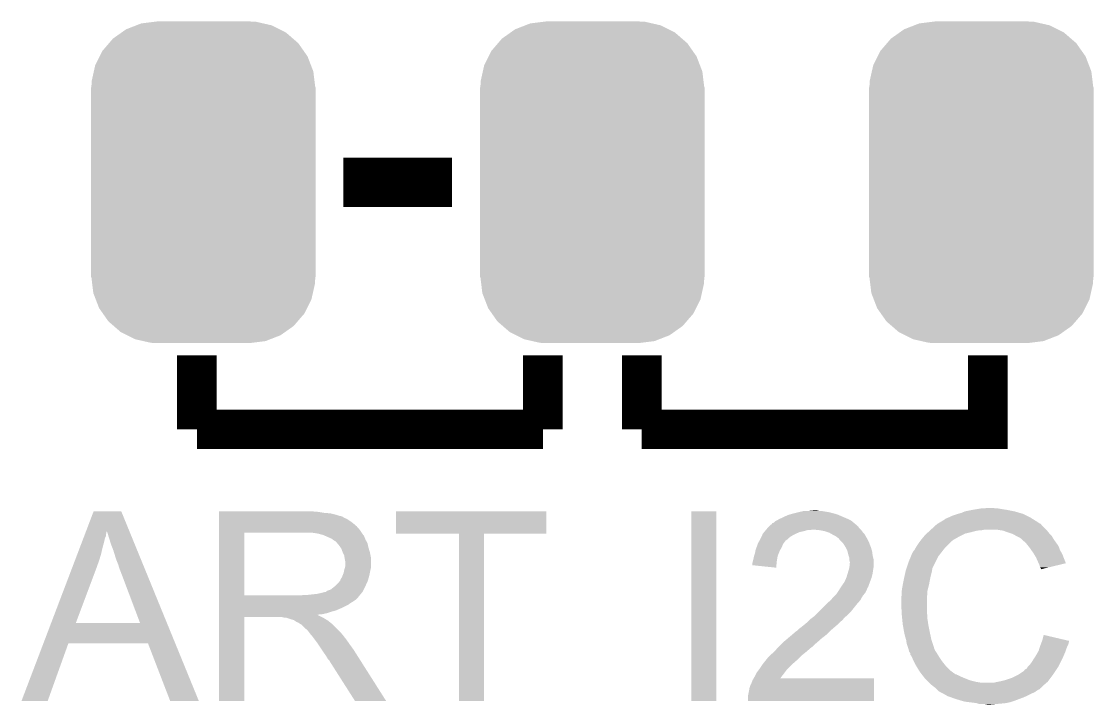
# Model space of a CAD drawing. Extents: x -1.4 to 24.2, y -3.9 to 53.4.
# Drawn here: x 5.19 to 10.7, y 4.68 to 8.19 of the extents above; entities that cross this region are included whole.
import ezdxf

# ---------------------------------------------------------------- set-up
doc = ezdxf.new("R2010")
doc.units = 0
doc.layers.get('0').update_dxf_attribs({"linetype": 'CONTINUOUS'})
doc.layers.add('SPECTRAL_CLICK_V100_GTO', color=11, linetype='CONTINUOUS')
doc.layers.add('SPECTRAL_CLICK_V100_GTS', color=8, linetype='CONTINUOUS')

# ---------------------------------------------------------------- blocks, each defined once
blk = doc.blocks.new('CUSTOM_58')
for points in [[(-0.251122, 0.82504), (-0.23749, 0.82677), (0.27044, 0.82504), (0.23749, 0.82677)], [(-0.420946, 0.769256), (-0.396894, 0.786286), (0.425156, 0.769256), (0.391508, 0.786286)], [(-0.396894, 0.786286), (-0.344522, 0.80667), (0.391508, 0.786286), (0.351232, 0.80667)], [(-0.344522, 0.80667), (-0.319682, 0.816338), (0.351232, 0.80667), (0.308712, 0.816338)], [(-0.319682, 0.816338), (-0.251122, 0.82504), (0.308712, 0.816338), (0.27044, 0.82504)], [(-0.484594, 0.715032), (-0.464512, 0.738408), (0.4878, 0.715032), (0.460796, 0.738408)], [(-0.464512, 0.738408), (-0.420946, 0.769256), (0.460796, 0.738408), (0.425156, 0.769256)], [(-0.532704, 0.647234), (-0.5185, 0.67556), (0.535424, 0.647234), (0.515528, 0.67556)], [(-0.5185, 0.67556), (-0.484594, 0.715032), (0.515528, 0.67556), (0.4878, 0.715032)], [(-0.555636, 0.601496), (-0.532704, 0.647234), (0.55303, 0.601496), (0.535424, 0.647234)], [(-0.573704, 0.520636), (-0.562694, 0.569912), (0.571254, 0.520636), (0.565186, 0.569912)], [(-0.562694, 0.569912), (-0.555636, 0.601496), (0.565186, 0.569912), (0.55303, 0.601496)], [(-0.57531, 0.48768), (-0.573704, 0.520636), (0.57531, 0.48768), (0.571254, 0.520636)], [(-0.57658, -0.48768), (-0.57658, 0.48768), (0.57658, -0.48768), (0.57658, 0.48768)], [(-0.571252, -0.520636), (-0.57531, -0.48768), (0.573704, -0.520636), (0.57531, -0.48768)], [(-0.565186, -0.569912), (-0.571252, -0.520636), (0.562692, -0.569912), (0.573704, -0.520636)], [(-0.553028, -0.601496), (-0.565186, -0.569912), (0.555636, -0.601496), (0.562692, -0.569912)], [(-0.535424, -0.647234), (-0.553028, -0.601496), (0.532702, -0.647234), (0.555636, -0.601496)], [(-0.515526, -0.67556), (-0.535424, -0.647234), (0.5185, -0.67556), (0.532702, -0.647234)], [(-0.4878, -0.715032), (-0.515526, -0.67556), (0.484592, -0.715032), (0.5185, -0.67556)], [(-0.460794, -0.738408), (-0.4878, -0.715032), (0.464512, -0.738408), (0.484592, -0.715032)], [(-0.425156, -0.769256), (-0.460794, -0.738408), (0.420944, -0.769256), (0.464512, -0.738408)], [(-0.391506, -0.786286), (-0.425156, -0.769256), (0.396894, -0.786286), (0.420944, -0.769256)], [(-0.351232, -0.80667), (-0.391506, -0.786286), (0.34452, -0.80667), (0.396894, -0.786286)], [(-0.30871, -0.816338), (-0.351232, -0.80667), (0.319682, -0.816338), (0.34452, -0.80667)], [(-0.27044, -0.82504), (-0.30871, -0.816338), (0.25112, -0.82504), (0.319682, -0.816338)], [(-0.23749, -0.82677), (-0.27044, -0.82504), (0.23749, -0.82677), (0.25112, -0.82504)]]:
    blk.add_solid(points)

msp = doc.modelspace()

# ---------------------------------------------------------------- linework, layer by layer
at = {"layer": 'SPECTRAL_CLICK_V100_GTO'}
for points, const_width in [([(6.84784, 7.366), (7.40664, 7.366)], 0.254), ([(6.096, 6.096), (6.096, 6.477)], 0.2032), ([(7.874, 6.096), (7.874, 6.477)], 0.2032), ([(8.382, 6.096), (8.382, 6.477)], 0.2032), ([(10.16, 6.096), (10.16, 6.477)], 0.2032), ([(6.096, 6.096), (6.096, 6.4262)], 0.2032), ([(7.874, 6.096), (7.874, 6.4262)], 0.2032), ([(8.382, 6.096), (8.382, 6.4262)], 0.2032), ([(8.382, 6.096), (10.16, 6.096), (10.16, 6.4262)], 0.2032), ([(6.096, 6.096), (7.874, 6.096)], 0.2032), ([(6.096, 6.096), (7.874, 6.096)], 0.2032), ([(8.382, 6.096), (10.16, 6.096)], 0.2032)]:
    msp.add_lwpolyline(points, dxfattribs=dict(at, const_width=const_width))
for points in [[(9.20623, 5.67436), (9.217662, 5.6769), (9.31672, 5.67436), (9.304022, 5.6769)], [(9.24306, 5.6769), (9.268458, 5.67944), (9.291322, 5.6769), (9.281162, 5.67944)], [(10.043162, 5.67436), (10.08126, 5.68198), (10.29716, 5.67436), (10.259058, 5.68198)], [(10.08126, 5.68198), (10.0965, 5.68452), (10.259058, 5.68198), (10.24128, 5.68452)], [(10.0965, 5.68452), (10.12698, 5.6896), (10.24128, 5.68452), (10.210802, 5.6896)], [(10.12698, 5.6896), (10.175238, 5.69214), (10.198102, 5.6896), (10.187942, 5.69214)], [(5.526504, 5.572708), (5.56515, 5.674346), (5.748936, 5.572708), (5.707384, 5.674346)], [(5.56515, 5.674346), (5.565156, 5.67436), (5.707384, 5.674346), (5.565156, 5.67436)], [(6.21032, 5.67182), (6.210322, 5.67436), (6.7183, 5.67182), (6.68782, 5.67436)], [(6.21032, 5.66674), (6.21032, 5.67182), (6.748778, 5.66674), (6.7183, 5.67182)], [(6.21032, 5.6642), (6.21032, 5.66674), (6.7818, 5.6642), (6.748778, 5.66674)], [(6.21032, 5.65658), (6.21032, 5.6642), (6.812278, 5.65658), (6.7818, 5.6642)], [(6.21032, 5.6515), (6.21032, 5.65658), (6.827522, 5.6515), (6.812278, 5.65658)], [(6.21032, 5.64896), (6.21032, 5.6515), (6.840222, 5.64896), (6.827522, 5.6515)], [(6.21032, 5.648954), (6.21032, 5.64896), (6.842766, 5.648954), (6.840222, 5.64896)], [(6.21032, 5.64642), (6.21032, 5.648954), (6.8453, 5.64642), (6.842766, 5.648954)], [(6.21032, 5.64134), (6.21032, 5.64642), (6.85292, 5.64134), (6.8453, 5.64642)], [(6.21032, 5.636258), (6.21032, 5.64134), (6.865622, 5.636258), (6.85292, 5.64134)], [(6.21032, 5.6261), (6.21032, 5.636258), (6.88086, 5.6261), (6.865622, 5.636258)], [(6.21032, 5.6134), (6.21032, 5.6261), (6.89864, 5.6134), (6.88086, 5.6261)], [(7.11962, 5.560082), (7.11964, 5.674338), (7.891758, 5.560082), (7.89178, 5.674338)], [(7.11964, 5.674338), (7.119642, 5.67436), (7.89178, 5.674338), (7.119642, 5.67436)], [(8.636, 4.699022), (8.63602, 5.674338), (8.765518, 4.699022), (8.76554, 5.674338)], [(8.63602, 5.674338), (8.636022, 5.67436), (8.76554, 5.674338), (8.636022, 5.67436)], [(9.060182, 5.615944), (9.067804, 5.623562), (9.471148, 5.615944), (9.462004, 5.623562)], [(9.067804, 5.623562), (9.072878, 5.6261), (9.462004, 5.623562), (9.458958, 5.6261)], [(9.072878, 5.6261), (9.077958, 5.62864), (9.458958, 5.6261), (9.45388, 5.62864)], [(9.077958, 5.62864), (9.090658, 5.63626), (9.45388, 5.62864), (9.43864, 5.63626)], [(9.090658, 5.63626), (9.10336, 5.64134), (9.43864, 5.63626), (9.426788, 5.64134)], [(9.10336, 5.64134), (9.1186, 5.64896), (9.426788, 5.64134), (9.409008, 5.64896)], [(9.1186, 5.64896), (9.13638, 5.656582), (9.409008, 5.64896), (9.391224, 5.656582)], [(9.13638, 5.656582), (9.145266, 5.65912), (9.391224, 5.656582), (9.385302, 5.65912)], [(9.145266, 5.65912), (9.15416, 5.66166), (9.385302, 5.65912), (9.375778, 5.66166)], [(9.15416, 5.66166), (9.18464, 5.66928), (9.375778, 5.66166), (9.3472, 5.66928)], [(9.18464, 5.66928), (9.1948, 5.67182), (9.3472, 5.66928), (9.33196, 5.67182)], [(9.1948, 5.67182), (9.20623, 5.67436), (9.33196, 5.67182), (9.31672, 5.67436)], [(9.911074, 5.615938), (9.936482, 5.631182), (10.421622, 5.615938), (10.397232, 5.631182)], [(9.936482, 5.631182), (9.941564, 5.63626), (10.397232, 5.631182), (10.389108, 5.63626)], [(9.941564, 5.63626), (9.94918, 5.6388), (10.389108, 5.63626), (10.385044, 5.6388)], [(9.94918, 5.6388), (9.95426, 5.64134), (10.385044, 5.6388), (10.380978, 5.64134)], [(9.95426, 5.64134), (9.96696, 5.64642), (10.380978, 5.64134), (10.37082, 5.64642)], [(9.96696, 5.64642), (9.977122, 5.6515), (10.37082, 5.64642), (10.36066, 5.6515)], [(9.977122, 5.6515), (10.0076, 5.66166), (10.36066, 5.6515), (10.34034, 5.66166)], [(10.0076, 5.66166), (10.025382, 5.66674), (10.34034, 5.66166), (10.323068, 5.66674)], [(10.025382, 5.66674), (10.043162, 5.67436), (10.323068, 5.66674), (10.29716, 5.67436)], [(5.522662, 5.562604), (5.524594, 5.567684), (5.63118, 5.562604), (5.631182, 5.567684)], [(5.524594, 5.567684), (5.526504, 5.572708), (5.631182, 5.567684), (5.6337, 5.572708)], [(5.654038, 5.50672), (5.6337, 5.572708), (5.775914, 5.50672), (5.748936, 5.572708)], [(6.210312, 5.242582), (6.210318, 5.56512), (6.33984, 5.242582), (6.339842, 5.56512)], [(6.210318, 5.57784), (6.21032, 5.59816), (6.9342, 5.57784), (6.916422, 5.59816)], [(6.210318, 5.56514), (6.210318, 5.57784), (6.942666, 5.56514), (6.9342, 5.57784)], [(6.210318, 5.56512), (6.210318, 5.56514), (6.339842, 5.56512), (6.64718, 5.56514)], [(6.21032, 5.59816), (6.21032, 5.6134), (6.916422, 5.59816), (6.89864, 5.6134)], [(6.718302, 5.56006), (6.685282, 5.56514), (6.946052, 5.56006), (6.942666, 5.56514)], [(9.004302, 5.56006), (9.010648, 5.567678), (9.175114, 5.56006), (9.192258, 5.567678)], [(9.010648, 5.567678), (9.014884, 5.57276), (9.192258, 5.567678), (9.215122, 5.57276)], [(9.014884, 5.57276), (9.019116, 5.57784), (9.215122, 5.57276), (9.232896, 5.57784)], [(9.019116, 5.57784), (9.021232, 5.580378), (9.250676, 5.57784), (9.255756, 5.580378)], [(9.021232, 5.58038), (9.029698, 5.590538), (9.50722, 5.58038), (9.497064, 5.590538)], [(9.021232, 5.580378), (9.021232, 5.58038), (9.255756, 5.580378), (9.265922, 5.58038)], [(9.029698, 5.590538), (9.037306, 5.598144), (9.497064, 5.590538), (9.494524, 5.598144)], [(9.037306, 5.598144), (9.037322, 5.59816), (9.494524, 5.598144), (9.491986, 5.59816)], [(9.037322, 5.59816), (9.039866, 5.600702), (9.491986, 5.59816), (9.489438, 5.600702)], [(9.039866, 5.600702), (9.044946, 5.60578), (9.489438, 5.600702), (9.483344, 5.60578)], [(9.044946, 5.60578), (9.047486, 5.605786), (9.483344, 5.60578), (9.483338, 5.605786)], [(9.047486, 5.605786), (9.050022, 5.608324), (9.483338, 5.605786), (9.480292, 5.608324)], [(9.050022, 5.608324), (9.052568, 5.6134), (9.480292, 5.608324), (9.4742, 5.6134)], [(9.052568, 5.6134), (9.060182, 5.615944), (9.4742, 5.6134), (9.471148, 5.615944)], [(9.293862, 5.57784), (9.265922, 5.58038), (9.50976, 5.57784), (9.50722, 5.58038)], [(9.293874, 5.577838), (9.293862, 5.57784), (9.50976, 5.577838), (9.50976, 5.57784)], [(9.3218, 5.57276), (9.293874, 5.577838), (9.513572, 5.57276), (9.50976, 5.577838)], [(9.33704, 5.56768), (9.3218, 5.57276), (9.517382, 5.56768), (9.513572, 5.57276)], [(9.344658, 5.56514), (9.33704, 5.56768), (9.519922, 5.56514), (9.517382, 5.56768)], [(9.353554, 5.560058), (9.344658, 5.56514), (9.525002, 5.560058), (9.519922, 5.56514)], [(9.845732, 5.56006), (9.854044, 5.56768), (10.043158, 5.56006), (10.07618, 5.56768)], [(9.854044, 5.56768), (9.862358, 5.5753), (10.07618, 5.56768), (10.104118, 5.5753)], [(9.862358, 5.5753), (9.865128, 5.57784), (10.104118, 5.5753), (10.132058, 5.57784)], [(9.865128, 5.57784), (9.867898, 5.58038), (10.132058, 5.57784), (10.142218, 5.58038)], [(9.867898, 5.58038), (9.892834, 5.603238), (10.45972, 5.58038), (10.436862, 5.603238)], [(9.892834, 5.603238), (9.898382, 5.608322), (10.436862, 5.603238), (10.433472, 5.608322)], [(9.898382, 5.608322), (9.902604, 5.610856), (10.433472, 5.608322), (10.431782, 5.610856)], [(9.902604, 5.610856), (9.906844, 5.6134), (10.431782, 5.610856), (10.424164, 5.6134)], [(9.906844, 5.6134), (9.911074, 5.615938), (10.424164, 5.6134), (10.421622, 5.615938)], [(10.23874, 5.5753), (10.205718, 5.58038), (10.4648, 5.5753), (10.45972, 5.58038)], [(10.238746, 5.575298), (10.23874, 5.5753), (10.464802, 5.575298), (10.4648, 5.5753)], [(10.26668, 5.56514), (10.238746, 5.575298), (10.47293, 5.56514), (10.464802, 5.575298)], [(10.2743, 5.5626), (10.26668, 5.56514), (10.47496, 5.5626), (10.47293, 5.56514)], [(5.493688, 5.4864), (5.50431, 5.514338), (5.61086, 5.4864), (5.61848, 5.514338)], [(5.50431, 5.514338), (5.513004, 5.537202), (5.61848, 5.514338), (5.62356, 5.537202)], [(5.513004, 5.537202), (5.516868, 5.547364), (5.62356, 5.537202), (5.62864, 5.547364)], [(5.516868, 5.547364), (5.52073, 5.557524), (5.62864, 5.547364), (5.628642, 5.557524)], [(5.52073, 5.557524), (5.522662, 5.562604), (5.628642, 5.557524), (5.63118, 5.562604)], [(6.736944, 5.554976), (6.718302, 5.56006), (6.94944, 5.554976), (6.946052, 5.56006)], [(6.746242, 5.55244), (6.736944, 5.554976), (6.949462, 5.55244), (6.94944, 5.554976)], [(6.746274, 5.552426), (6.746242, 5.55244), (6.951986, 5.552426), (6.949462, 5.55244)], [(6.7691, 5.54228), (6.746274, 5.552426), (6.95706, 5.54228), (6.951986, 5.552426)], [(6.78688, 5.534658), (6.7691, 5.54228), (6.96011, 5.534658), (6.95706, 5.54228)], [(6.793656, 5.529578), (6.78688, 5.534658), (6.96214, 5.529578), (6.96011, 5.534658)], [(6.79704, 5.52704), (6.793656, 5.529578), (6.963592, 5.52704), (6.96214, 5.529578)], [(6.804664, 5.52196), (6.79704, 5.52704), (6.966494, 5.52196), (6.963592, 5.52704)], [(6.807206, 5.521954), (6.804664, 5.52196), (6.966498, 5.521954), (6.966494, 5.52196)], [(6.816096, 5.511796), (6.807206, 5.521954), (6.972302, 5.511796), (6.966498, 5.521954)], [(6.82498, 5.501642), (6.816096, 5.511796), (6.97456, 5.501642), (6.972302, 5.511796)], [(7.442178, 5.56006), (7.11962, 5.560082), (7.891758, 5.56006), (7.891758, 5.560082)], [(7.44218, 5.560038), (7.442178, 5.56006), (7.57174, 5.560038), (7.891758, 5.56006)], [(7.4422, 4.699022), (7.44218, 5.560038), (7.571718, 4.699022), (7.57174, 5.560038)], [(8.97799, 5.506718), (8.9789, 5.509262), (9.10844, 5.506718), (9.110346, 5.509262)], [(8.9789, 5.509262), (8.983002, 5.51688), (9.110346, 5.509262), (9.11606, 5.51688)], [(8.983002, 5.51688), (8.987102, 5.524496), (9.11606, 5.51688), (9.12114, 5.524496)], [(8.987102, 5.524496), (8.988472, 5.527038), (9.12114, 5.524496), (9.126216, 5.527038)], [(8.988472, 5.527038), (8.99668, 5.542278), (9.126216, 5.527038), (9.143634, 5.542278)], [(8.99668, 5.542278), (8.997768, 5.54482), (9.143634, 5.542278), (9.14654, 5.54482)], [(8.997768, 5.54482), (9.003212, 5.55752), (9.14654, 5.54482), (9.1694, 5.55752)], [(9.003212, 5.55752), (9.004302, 5.56006), (9.1694, 5.55752), (9.175114, 5.56006)], [(9.362442, 5.55498), (9.353554, 5.560058), (9.52805, 5.55498), (9.525002, 5.560058)], [(9.377678, 5.54736), (9.362442, 5.55498), (9.53262, 5.54736), (9.52805, 5.55498)], [(9.38784, 5.53974), (9.377678, 5.54736), (9.536778, 5.53974), (9.53262, 5.54736)], [(9.395456, 5.53466), (9.38784, 5.53974), (9.539548, 5.53466), (9.536778, 5.53974)], [(9.397998, 5.529584), (9.395456, 5.53466), (9.542316, 5.529584), (9.539548, 5.53466)], [(9.408162, 5.51942), (9.397998, 5.529584), (9.54786, 5.51942), (9.542316, 5.529584)], [(9.415778, 5.511802), (9.408162, 5.51942), (9.550792, 5.511802), (9.54786, 5.51942)], [(9.42848, 5.491478), (9.415778, 5.511802), (9.558608, 5.491478), (9.550792, 5.511802)], [(9.796778, 5.4991), (9.809222, 5.516878), (9.951722, 5.4991), (9.9695, 5.516878)], [(9.809222, 5.516878), (9.814556, 5.524496), (9.9695, 5.516878), (9.979652, 5.524496)], [(9.814556, 5.524496), (9.81456, 5.5245), (9.979652, 5.524496), (9.979652, 5.5245)], [(9.81456, 5.5245), (9.81662, 5.527018), (9.979652, 5.5245), (9.97966, 5.527018)], [(9.81662, 5.527018), (9.816638, 5.52704), (9.97966, 5.527018), (9.982196, 5.52704)], [(9.816638, 5.52704), (9.831184, 5.54482), (9.982196, 5.52704), (10.012682, 5.54482)], [(9.831184, 5.54482), (9.83742, 5.55244), (10.012682, 5.54482), (10.02792, 5.55244)], [(9.83742, 5.55244), (9.845732, 5.56006), (10.02792, 5.55244), (10.043158, 5.56006)], [(10.289538, 5.55752), (10.2743, 5.5626), (10.48004, 5.55752), (10.47496, 5.5626)], [(10.30288, 5.549898), (10.289538, 5.55752), (10.487662, 5.549898), (10.48004, 5.55752)], [(10.307322, 5.54736), (10.30288, 5.549898), (10.489114, 5.54736), (10.487662, 5.549898)], [(10.322558, 5.53974), (10.307322, 5.54736), (10.493466, 5.53974), (10.489114, 5.54736)], [(10.33018, 5.53466), (10.322558, 5.53974), (10.496368, 5.53466), (10.493466, 5.53974)], [(10.33272, 5.53212), (10.33018, 5.53466), (10.49782, 5.53212), (10.496368, 5.53466)], [(10.332724, 5.532118), (10.33272, 5.53212), (10.49782, 5.532118), (10.49782, 5.53212)], [(10.35558, 5.5118), (10.332724, 5.532118), (10.512334, 5.5118), (10.49782, 5.532118)], [(10.367772, 5.49656), (10.35558, 5.5118), (10.52322, 5.49656), (10.512334, 5.5118)], [(5.481132, 5.45338), (5.493688, 5.4864), (5.60324, 5.45338), (5.61086, 5.4864)], [(5.66674, 5.473702), (5.654038, 5.50672), (5.789412, 5.473702), (5.775914, 5.50672)], [(5.6769, 5.44068), (5.66674, 5.473702), (5.802914, 5.44068), (5.789412, 5.473702)], [(6.834052, 5.488942), (6.82498, 5.501642), (6.97738, 5.488942), (6.97456, 5.501642)], [(6.83768, 5.48386), (6.834052, 5.488942), (6.978906, 5.48386), (6.97738, 5.488942)], [(6.8453, 5.463542), (6.83768, 5.48386), (6.985, 5.463542), (6.978906, 5.48386)], [(6.8453, 5.46354), (6.8453, 5.463542), (6.985002, 5.46354), (6.985, 5.463542)], [(6.85292, 5.448296), (6.8453, 5.46354), (6.98805, 5.448296), (6.985002, 5.46354)], [(8.959426, 5.445758), (8.96366, 5.45846), (9.0805, 5.445758), (9.08558, 5.45846)], [(8.96366, 5.45846), (8.965778, 5.47116), (9.08558, 5.45846), (9.09066, 5.47116)], [(8.965778, 5.47116), (8.966202, 5.4737), (9.09066, 5.47116), (9.09211, 5.4737)], [(8.966202, 5.4737), (8.971642, 5.488938), (9.09211, 5.4737), (9.10082, 5.488938)], [(8.971642, 5.488938), (8.97799, 5.506718), (9.10082, 5.488938), (9.10844, 5.506718)], [(9.43102, 5.486402), (9.42848, 5.491478), (9.56056, 5.486402), (9.558608, 5.491478)], [(9.43864, 5.471162), (9.43102, 5.486402), (9.564914, 5.471162), (9.56056, 5.486402)], [(9.439278, 5.468618), (9.43864, 5.471162), (9.56564, 5.468618), (9.564914, 5.471162)], [(9.443722, 5.45084), (9.439278, 5.468618), (9.567864, 5.45084), (9.56564, 5.468618)], [(9.765104, 5.443218), (9.771382, 5.45846), (9.906, 5.443218), (9.917854, 5.45846)], [(9.771382, 5.45846), (9.77392, 5.461006), (9.917854, 5.45846), (9.919834, 5.461006)], [(9.77392, 5.461006), (9.773924, 5.463546), (9.919834, 5.461006), (9.92181, 5.463546)], [(9.773924, 5.463546), (9.779002, 5.471162), (9.92181, 5.463546), (9.927734, 5.471162)], [(9.779002, 5.471162), (9.784082, 5.476244), (9.927734, 5.471162), (9.931686, 5.476244)], [(9.784082, 5.476244), (9.78916, 5.486398), (9.931686, 5.476244), (9.939584, 5.486398)], [(9.78916, 5.486398), (9.790682, 5.488938), (9.939584, 5.486398), (9.94156, 5.488938)], [(9.790682, 5.488938), (9.796778, 5.4991), (9.94156, 5.488938), (9.951722, 5.4991)], [(10.3759, 5.4864), (10.367772, 5.49656), (10.52703, 5.4864), (10.52322, 5.49656)], [(10.383016, 5.476238), (10.3759, 5.4864), (10.53084, 5.476238), (10.52703, 5.4864)], [(10.393682, 5.461), (10.383016, 5.476238), (10.539308, 5.461), (10.53084, 5.476238)], [(10.398254, 5.45338), (10.393682, 5.461), (10.54354, 5.45338), (10.539308, 5.461)], [(5.455056, 5.3848), (5.468578, 5.42036), (5.58038, 5.3848), (5.59308, 5.42036)], [(5.468578, 5.42036), (5.481132, 5.45338), (5.59308, 5.42036), (5.60324, 5.45338)], [(5.68198, 5.42544), (5.6769, 5.44068), (5.809144, 5.42544), (5.802914, 5.44068)], [(5.69214, 5.400038), (5.68198, 5.42544), (5.819528, 5.400038), (5.809144, 5.42544)], [(5.69468, 5.389882), (5.69214, 5.400038), (5.82368, 5.389882), (5.819528, 5.400038)], [(6.854372, 5.438138), (6.85292, 5.448296), (6.99008, 5.438138), (6.98805, 5.448296)], [(6.85546, 5.430522), (6.854372, 5.438138), (6.99008, 5.430522), (6.99008, 5.438138)], [(6.858, 5.417818), (6.85546, 5.430522), (6.99008, 5.417818), (6.99008, 5.430522)], [(6.858, 5.389876), (6.858, 5.417818), (6.99008, 5.389876), (6.99008, 5.417818)], [(8.95096, 5.410202), (8.95223, 5.415282), (9.074992, 5.410202), (9.07542, 5.415282)], [(8.95096, 5.39752), (8.95096, 5.410202), (9.073926, 5.39752), (9.074992, 5.410202)], [(8.95223, 5.415282), (8.95604, 5.43052), (9.07542, 5.415282), (9.07796, 5.43052)], [(8.95604, 5.43052), (8.958582, 5.44322), (9.07796, 5.43052), (9.080076, 5.44322)], [(8.958582, 5.44322), (8.959426, 5.445758), (9.080076, 5.44322), (9.0805, 5.445758)], [(9.44457, 5.4483), (9.443722, 5.45084), (9.56818, 5.4483), (9.567864, 5.45084)], [(9.448798, 5.435602), (9.44457, 5.4483), (9.571356, 5.435602), (9.56818, 5.4483)], [(9.4488, 5.427978), (9.448798, 5.435602), (9.57326, 5.427978), (9.571356, 5.435602)], [(9.4488, 5.422902), (9.4488, 5.427978), (9.57326, 5.422902), (9.57326, 5.427978)], [(9.45134, 5.412742), (9.4488, 5.422902), (9.57326, 5.412742), (9.57326, 5.422902)], [(9.449052, 5.387338), (9.45134, 5.410198), (9.57326, 5.387338), (9.57326, 5.410198)], [(9.45134, 5.410198), (9.45134, 5.412742), (9.57326, 5.410198), (9.57326, 5.412742)], [(9.742592, 5.382256), (9.7536, 5.41528), (9.87552, 5.382256), (9.89203, 5.41528)], [(9.7536, 5.41528), (9.765104, 5.443218), (9.89203, 5.41528), (9.906, 5.443218)], [(10.40892, 5.4356), (10.398254, 5.45338), (10.550208, 5.4356), (10.54354, 5.45338)], [(10.41005, 5.43306), (10.40892, 5.4356), (10.55116, 5.43306), (10.550208, 5.4356)], [(10.41908, 5.41274), (10.41005, 5.43306), (10.559266, 5.41274), (10.55116, 5.43306)], [(10.421624, 5.407654), (10.41908, 5.41274), (10.561294, 5.407654), (10.559266, 5.41274)], [(10.42416, 5.40258), (10.421624, 5.407654), (10.540132, 5.40258), (10.561294, 5.407654)], [(10.42924, 5.387342), (10.42416, 5.40258), (10.476582, 5.387342), (10.540132, 5.40258)], [(5.346902, 5.10035), (5.455056, 5.3848), (5.47371, 5.10035), (5.58038, 5.3848)], [(5.69976, 5.37464), (5.69468, 5.389882), (5.829912, 5.37464), (5.82368, 5.389882)], [(5.7023, 5.36956), (5.69976, 5.37464), (5.831988, 5.36956), (5.829912, 5.37464)], [(5.80387, 5.10032), (5.7023, 5.36956), (5.94206, 5.10032), (5.831988, 5.36956)], [(6.840218, 5.333998), (6.845298, 5.3467), (6.978996, 5.333998), (6.98246, 5.3467)], [(6.845298, 5.3467), (6.850378, 5.359398), (6.98246, 5.3467), (6.984998, 5.359398)], [(6.850378, 5.359398), (6.852918, 5.3721), (6.984998, 5.359398), (6.98754, 5.3721)], [(6.852918, 5.3721), (6.85292, 5.372102), (6.98754, 5.3721), (6.98754, 5.372102)], [(6.85292, 5.372102), (6.855822, 5.382258), (6.98754, 5.372102), (6.99008, 5.382258)], [(6.855822, 5.382258), (6.858, 5.389876), (6.99008, 5.382258), (6.99008, 5.389876)], [(9.072858, 5.384802), (8.95096, 5.39752), (9.072858, 5.384802), (9.073926, 5.39752)], [(9.433562, 5.334), (9.439656, 5.35432), (9.563098, 5.334), (9.56818, 5.35432)], [(9.439656, 5.35432), (9.44499, 5.3721), (9.56818, 5.35432), (9.57072, 5.3721)], [(9.44499, 5.3721), (9.4488, 5.384802), (9.57072, 5.3721), (9.572836, 5.384802)], [(9.4488, 5.384802), (9.449052, 5.387338), (9.572836, 5.384802), (9.57326, 5.387338)], [(9.7282, 5.32384), (9.73328, 5.3467), (9.86282, 5.32384), (9.8679, 5.3467)], [(9.73328, 5.3467), (9.737796, 5.367018), (9.8679, 5.3467), (9.87298, 5.367018)], [(9.737796, 5.367018), (9.738362, 5.36956), (9.87298, 5.367018), (9.87298, 5.36956)], [(9.738362, 5.36956), (9.739206, 5.372096), (9.87298, 5.36956), (9.87298, 5.372096)], [(9.739206, 5.372096), (9.7409, 5.377176), (9.87298, 5.372096), (9.875518, 5.377176)], [(9.7409, 5.377176), (9.742592, 5.382256), (9.875518, 5.377176), (9.87552, 5.382256)], [(10.431778, 5.382264), (10.42924, 5.387342), (10.455404, 5.382264), (10.476582, 5.387342)], [(10.434314, 5.379726), (10.431778, 5.382264), (10.44482, 5.379726), (10.455404, 5.382264)], [(10.43432, 5.377208), (10.434314, 5.379726), (10.43432, 5.377208), (10.44482, 5.379726)], [(6.784338, 5.27304), (6.806564, 5.29082), (6.953248, 5.27304), (6.96214, 5.29082)], [(6.806564, 5.29082), (6.809738, 5.293358), (6.96214, 5.29082), (6.963292, 5.293358)], [(6.809738, 5.293358), (6.82244, 5.30606), (6.963292, 5.293358), (6.969066, 5.30606)], [(6.82244, 5.30606), (6.832596, 5.318756), (6.969066, 5.30606), (6.974838, 5.318756)], [(6.832596, 5.318758), (6.8326, 5.321296), (6.97484, 5.318758), (6.975532, 5.321296)], [(6.832596, 5.318756), (6.832596, 5.318758), (6.974838, 5.318756), (6.97484, 5.318758)], [(6.8326, 5.321296), (6.83514, 5.326378), (6.975532, 5.321296), (6.976918, 5.326378)], [(6.83514, 5.326378), (6.840218, 5.333998), (6.976918, 5.326378), (6.978996, 5.333998)], [(9.403926, 5.2832), (9.409002, 5.290814), (9.54278, 5.2832), (9.547856, 5.290814)], [(9.409002, 5.290814), (9.410696, 5.293356), (9.547856, 5.290814), (9.54786, 5.293356)], [(9.410696, 5.293356), (9.4107, 5.29336), (9.54786, 5.293356), (9.54786, 5.29336)], [(9.4107, 5.29336), (9.4234, 5.31114), (9.54786, 5.29336), (9.554526, 5.31114)], [(9.4234, 5.31114), (9.43356, 5.333998), (9.554526, 5.31114), (9.563098, 5.333998)], [(9.43356, 5.333998), (9.433562, 5.334), (9.563098, 5.333998), (9.563098, 5.334)], [(9.72058, 5.2832), (9.72296, 5.2959), (9.854564, 5.2832), (9.85774, 5.2959)], [(9.72296, 5.2959), (9.7282, 5.32384), (9.85774, 5.2959), (9.86282, 5.32384)], [(6.210312, 5.24256), (6.210312, 5.242582), (6.631938, 5.24256), (6.33984, 5.242582)], [(6.210312, 5.2324), (6.210312, 5.24256), (6.92404, 5.2324), (6.932168, 5.24256)], [(6.631938, 5.24256), (6.647178, 5.2451), (6.932168, 5.24256), (6.9342, 5.2451)], [(6.667498, 5.2451), (6.713218, 5.25018), (6.9342, 5.2451), (6.938432, 5.25018)], [(6.713218, 5.25018), (6.73608, 5.25526), (6.938432, 5.25018), (6.942664, 5.25526)], [(6.73608, 5.25526), (6.756398, 5.26034), (6.942664, 5.25526), (6.946898, 5.26034)], [(6.758934, 5.26034), (6.758936, 5.260342), (6.946898, 5.26034), (6.9469, 5.260342)], [(6.758936, 5.260342), (6.764018, 5.265416), (6.9469, 5.260342), (6.949436, 5.265416)], [(6.764018, 5.265416), (6.771642, 5.26796), (6.949436, 5.265416), (6.950708, 5.26796)], [(6.771642, 5.26796), (6.784338, 5.27304), (6.950708, 5.26796), (6.953248, 5.27304)], [(9.352282, 5.21716), (9.367518, 5.23494), (9.50468, 5.21716), (9.514556, 5.23494)], [(9.367518, 5.23494), (9.372596, 5.240018), (9.514556, 5.23494), (9.517378, 5.240018)], [(9.372596, 5.240018), (9.38276, 5.25018), (9.517378, 5.240018), (9.525844, 5.25018)], [(9.38276, 5.25018), (9.386146, 5.255262), (9.525844, 5.25018), (9.53008, 5.255262)], [(9.386146, 5.255262), (9.39292, 5.265424), (9.53008, 5.255262), (9.53516, 5.265424)], [(9.39292, 5.265424), (9.392942, 5.26796), (9.53516, 5.265424), (9.536428, 5.26796)], [(9.392942, 5.26796), (9.395466, 5.267974), (9.536428, 5.26796), (9.536436, 5.267974)], [(9.395466, 5.267974), (9.396728, 5.2705), (9.536436, 5.267974), (9.5377, 5.2705)], [(9.396728, 5.2705), (9.400542, 5.278122), (9.5377, 5.2705), (9.540748, 5.278122)], [(9.400542, 5.278122), (9.403926, 5.2832), (9.540748, 5.278122), (9.54278, 5.2832)], [(9.7155, 5.232402), (9.71804, 5.247642), (9.84776, 5.232402), (9.84885, 5.247642)], [(9.71804, 5.26542), (9.72058, 5.2832), (9.85012, 5.26542), (9.854564, 5.2832)], [(9.71804, 5.265418), (9.71804, 5.26542), (9.85012, 5.265418), (9.85012, 5.26542)], [(9.71804, 5.247642), (9.71804, 5.265418), (9.84885, 5.247642), (9.85012, 5.265418)], [(6.21031, 5.2197), (6.210312, 5.2324), (6.91134, 5.2197), (6.92404, 5.2324)], [(6.21031, 5.20954), (6.21031, 5.2197), (6.896102, 5.20954), (6.91134, 5.2197)], [(6.21031, 5.20192), (6.21031, 5.20954), (6.8834, 5.20192), (6.896102, 5.20954)], [(6.21031, 5.1943), (6.21031, 5.20192), (6.873238, 5.1943), (6.8834, 5.20192)], [(6.21031, 5.17906), (6.21031, 5.1943), (6.84276, 5.17906), (6.873238, 5.1943)], [(6.21031, 5.16382), (6.21031, 5.17906), (6.807198, 5.16382), (6.84276, 5.17906)], [(9.304018, 5.17144), (9.329418, 5.19684), (9.46658, 5.17144), (9.4869, 5.19684)], [(9.329418, 5.19684), (9.3345, 5.20192), (9.4869, 5.19684), (9.491344, 5.20192)], [(9.3345, 5.20192), (9.352282, 5.21716), (9.491344, 5.20192), (9.50468, 5.21716)], [(9.7155, 5.229862), (9.7155, 5.232402), (9.84758, 5.229862), (9.84776, 5.232402)], [(9.7155, 5.1943), (9.7155, 5.229862), (9.84758, 5.1943), (9.84758, 5.229862)], [(9.71766, 5.151118), (9.7155, 5.1943), (9.84758, 5.151118), (9.84758, 5.1943)], [(6.2103, 4.699022), (6.210308, 5.130778), (6.339818, 4.699022), (6.33984, 5.130778)], [(6.210308, 5.140958), (6.21031, 5.143466), (6.718304, 5.140958), (6.715792, 5.143466)], [(6.210308, 5.1308), (6.210308, 5.140958), (6.73862, 5.1308), (6.718304, 5.140958)], [(6.210308, 5.130778), (6.210308, 5.1308), (6.33984, 5.130778), (6.532878, 5.1308)], [(6.21031, 5.15874), (6.21031, 5.16382), (6.786882, 5.15874), (6.807198, 5.16382)], [(6.21031, 5.15112), (6.21031, 5.15874), (6.764018, 5.15112), (6.786882, 5.15874)], [(6.21031, 5.14604), (6.21031, 5.15112), (6.741158, 5.14604), (6.764018, 5.15112)], [(6.21031, 5.143466), (6.21031, 5.14604), (6.715792, 5.143466), (6.741158, 5.14604)], [(6.543038, 5.12826), (6.532878, 5.1308), (6.743698, 5.12826), (6.73862, 5.1308)], [(6.558274, 5.125726), (6.555734, 5.12826), (6.747922, 5.125726), (6.743698, 5.12826)], [(6.560816, 5.12572), (6.558274, 5.125726), (6.747932, 5.12572), (6.747922, 5.125726)], [(6.583682, 5.1181), (6.560816, 5.12572), (6.760634, 5.1181), (6.747932, 5.12572)], [(9.245602, 5.1181), (9.259142, 5.128258), (9.41527, 5.1181), (9.423398, 5.128258)], [(9.259142, 5.128258), (9.26592, 5.133342), (9.423398, 5.128258), (9.429752, 5.133342)], [(9.26592, 5.133342), (9.270996, 5.138418), (9.429752, 5.133342), (9.436098, 5.138418)], [(9.270996, 5.138418), (9.293856, 5.161278), (9.436098, 5.138418), (9.458958, 5.161278)], [(9.293856, 5.161278), (9.301478, 5.1689), (9.458958, 5.161278), (9.46404, 5.1689)], [(9.301478, 5.1689), (9.304018, 5.17144), (9.46404, 5.1689), (9.46658, 5.17144)], [(9.71804, 5.1435), (9.71766, 5.151118), (9.84885, 5.1435), (9.84758, 5.151118)], [(9.718804, 5.135878), (9.71804, 5.1435), (9.85012, 5.135878), (9.84885, 5.1435)], [(9.720328, 5.120638), (9.718804, 5.135878), (9.85012, 5.120638), (9.85012, 5.135878)], [(5.307294, 4.99618), (5.34689, 5.10032), (5.984634, 4.99618), (5.94206, 5.10032)], [(5.34689, 5.10032), (5.346902, 5.10035), (5.80387, 5.10032), (5.47371, 5.10035)], [(6.593838, 5.115562), (6.583682, 5.1181), (6.764864, 5.115562), (6.760634, 5.1181)], [(6.597652, 5.11302), (6.593838, 5.115562), (6.7691, 5.11302), (6.764864, 5.115562)], [(6.609076, 5.105402), (6.597652, 5.11302), (6.778624, 5.105402), (6.7691, 5.11302)], [(6.616698, 5.102862), (6.609076, 5.105402), (6.781798, 5.102862), (6.778624, 5.105402)], [(6.619218, 5.10286), (6.616698, 5.102862), (6.7818, 5.10286), (6.781798, 5.102862)], [(6.61924, 5.100332), (6.619218, 5.10286), (6.78496, 5.100332), (6.7818, 5.10286)], [(6.631938, 5.092702), (6.61924, 5.100332), (6.794498, 5.092702), (6.78496, 5.100332)], [(6.63194, 5.0927), (6.631938, 5.092702), (6.7945, 5.0927), (6.794498, 5.092702)], [(6.6421, 5.08254), (6.63194, 5.0927), (6.80466, 5.08254), (6.7945, 5.0927)], [(6.66496, 5.06222), (6.6421, 5.08254), (6.82498, 5.06222), (6.80466, 5.08254)], [(9.179566, 5.059686), (9.192262, 5.07238), (9.349744, 5.059686), (9.364554, 5.07238)], [(9.192262, 5.07238), (9.20242, 5.08), (9.364554, 5.07238), (9.373444, 5.08)], [(9.20242, 5.08), (9.21512, 5.09016), (9.373444, 5.08), (9.3853, 5.09016)], [(9.21512, 5.09016), (9.230358, 5.102858), (9.3853, 5.09016), (9.397998, 5.102858)], [(9.230358, 5.102858), (9.230362, 5.102862), (9.397998, 5.102858), (9.398002, 5.102862)], [(9.230362, 5.102862), (9.243058, 5.115558), (9.398002, 5.102862), (9.413238, 5.115558)], [(9.243058, 5.115558), (9.245602, 5.1181), (9.413238, 5.115558), (9.41527, 5.1181)], [(9.72312, 5.092698), (9.720328, 5.120638), (9.85442, 5.092698), (9.85012, 5.120638)], [(9.724018, 5.08762), (9.72312, 5.092698), (9.8552, 5.08762), (9.85442, 5.092698)], [(9.73074, 5.04952), (9.724018, 5.08762), (9.86282, 5.04952), (9.8552, 5.08762)], [(6.666866, 5.05968), (6.66496, 5.06222), (6.82752, 5.05968), (6.82498, 5.06222)], [(6.6802, 5.041902), (6.666866, 5.05968), (6.843078, 5.041902), (6.82752, 5.05968)], [(6.68274, 5.039362), (6.6802, 5.041902), (6.8453, 5.039362), (6.843078, 5.041902)], [(6.685278, 5.03682), (6.68274, 5.039362), (6.847278, 5.03682), (6.8453, 5.039362)], [(6.70052, 5.0165), (6.685278, 5.03682), (6.86308, 5.0165), (6.847278, 5.03682)], [(6.71576, 4.99618), (6.70052, 5.0165), (6.877304, 4.99618), (6.86308, 5.0165)], [(9.10844, 5.00126), (9.132454, 5.02158), (9.2837, 5.00126), (9.30656, 5.02158)], [(9.132454, 5.02158), (9.14146, 5.0292), (9.30656, 5.02158), (9.316356, 5.0292)], [(9.14146, 5.0292), (9.153314, 5.03936), (9.316356, 5.0292), (9.329418, 5.03936)], [(9.153314, 5.03936), (9.177026, 5.05968), (9.329418, 5.03936), (9.349738, 5.05968)], [(9.177026, 5.05968), (9.177872, 5.059682), (9.349738, 5.05968), (9.34974, 5.059682)], [(9.177872, 5.059682), (9.179566, 5.059686), (9.34974, 5.059682), (9.349744, 5.059686)], [(9.73582, 5.0292), (9.73074, 5.04952), (9.867176, 5.0292), (9.86282, 5.04952)], [(9.740176, 5.01396), (9.73582, 5.0292), (9.870442, 5.01396), (9.867176, 5.0292)], [(9.7409, 5.011422), (9.740176, 5.01396), (9.871288, 5.011422), (9.870442, 5.01396)], [(10.439074, 5.008862), (10.44194, 5.016502), (10.57656, 5.008862), (10.544112, 5.016502)], [(10.44194, 5.016502), (10.447042, 5.039356), (10.544112, 5.016502), (10.447042, 5.039356)], [(5.19431, 4.69903), (5.307288, 4.996164), (5.328914, 4.69903), (5.435596, 4.996164)], [(5.307288, 4.996164), (5.307294, 4.99618), (5.435596, 4.996164), (5.844524, 4.99618)], [(5.958836, 4.699014), (5.844524, 4.99618), (6.106124, 4.699014), (5.984634, 4.99618)], [(6.719148, 4.9911), (6.71576, 4.99618), (6.88086, 4.9911), (6.877304, 4.99618)], [(6.737774, 4.96316), (6.719148, 4.9911), (6.90118, 4.96316), (6.88086, 4.9911)], [(6.74624, 4.95046), (6.737774, 4.96316), (6.909238, 4.95046), (6.90118, 4.96316)], [(9.06272, 4.953), (9.078524, 4.97078), (9.22782, 4.953), (9.24814, 4.97078)], [(9.078524, 4.97078), (9.08304, 4.97586), (9.24814, 4.97078), (9.254912, 4.97586)], [(9.08304, 4.97586), (9.08558, 4.9784), (9.254912, 4.97586), (9.258298, 4.9784)], [(9.08558, 4.9784), (9.100818, 4.993638), (9.258298, 4.9784), (9.273538, 4.993638)], [(9.100818, 4.993638), (9.1059, 4.99872), (9.273538, 4.993638), (9.28116, 4.99872)], [(9.1059, 4.99872), (9.10844, 5.00126), (9.28116, 4.99872), (9.2837, 5.00126)], [(9.74344, 4.993642), (9.7409, 5.011422), (9.877214, 4.993642), (9.871288, 5.011422)], [(9.749368, 4.975856), (9.74344, 4.993642), (9.88314, 4.975856), (9.877214, 4.993642)], [(9.750216, 4.973316), (9.749368, 4.975856), (9.883142, 4.973316), (9.88314, 4.975856)], [(9.751908, 4.968238), (9.750216, 4.973316), (9.88568, 4.968238), (9.883142, 4.973316)], [(9.7536, 4.963158), (9.751908, 4.968238), (9.887376, 4.963158), (9.88568, 4.968238)], [(9.754236, 4.960616), (9.7536, 4.963158), (9.888222, 4.960616), (9.887376, 4.963158)], [(9.756138, 4.953002), (9.754236, 4.960616), (9.8933, 4.953002), (9.888222, 4.960616)], [(10.421622, 4.958082), (10.424524, 4.968242), (10.560472, 4.958082), (10.56386, 4.968242)], [(10.424524, 4.968242), (10.4267, 4.97586), (10.56386, 4.968242), (10.566906, 4.97586)], [(10.4267, 4.97586), (10.428604, 4.98094), (10.566906, 4.97586), (10.56894, 4.98094)], [(10.428604, 4.98094), (10.432412, 4.991098), (10.56894, 4.98094), (10.57402, 4.991098)], [(10.432412, 4.991098), (10.436222, 5.001258), (10.57402, 4.991098), (10.57656, 5.001258)], [(10.436222, 5.001258), (10.439074, 5.008862), (10.57656, 5.001258), (10.57656, 5.008862)], [(6.75894, 4.932682), (6.74624, 4.95046), (6.920518, 4.932682), (6.909238, 4.95046)], [(6.769098, 4.914902), (6.75894, 4.932682), (6.931798, 4.914902), (6.920518, 4.932682)], [(6.776718, 4.90728), (6.769098, 4.914902), (6.936634, 4.90728), (6.931798, 4.914902)], [(6.77926, 4.902202), (6.776718, 4.90728), (6.939856, 4.902202), (6.936634, 4.90728)], [(9.005824, 4.892042), (9.020048, 4.90982), (9.15924, 4.892042), (9.17956, 4.90982)], [(9.020048, 4.90982), (9.02208, 4.91236), (9.17956, 4.90982), (9.1821, 4.91236)], [(9.02208, 4.91236), (9.02462, 4.9149), (9.1821, 4.91236), (9.18464, 4.9149)], [(9.02462, 4.9149), (9.029702, 4.922522), (9.18464, 4.9149), (9.192262, 4.922522)], [(9.029702, 4.922522), (9.03986, 4.93268), (9.192262, 4.922522), (9.20242, 4.93268)], [(9.03986, 4.93268), (9.0424, 4.93522), (9.20242, 4.93268), (9.205594, 4.93522)], [(9.0424, 4.93522), (9.06272, 4.953), (9.205594, 4.93522), (9.22782, 4.953)], [(9.761216, 4.945386), (9.756138, 4.953002), (9.898376, 4.945386), (9.8933, 4.953002)], [(9.761218, 4.94538), (9.761216, 4.945386), (9.89838, 4.94538), (9.898376, 4.945386)], [(9.76122, 4.937766), (9.761218, 4.94538), (9.90314, 4.937766), (9.89838, 4.94538)], [(9.766298, 4.93268), (9.76122, 4.937766), (9.906318, 4.93268), (9.90314, 4.937766)], [(9.769886, 4.92506), (9.766298, 4.93268), (9.91108, 4.92506), (9.906318, 4.93268)], [(9.780644, 4.9022), (9.769886, 4.92506), (9.92632, 4.9022), (9.91108, 4.92506)], [(10.386062, 4.899662), (10.393678, 4.91236), (10.53465, 4.899662), (10.540998, 4.91236)], [(10.393678, 4.91236), (10.397064, 4.91744), (10.540998, 4.91236), (10.54354, 4.91744)], [(10.397064, 4.91744), (10.40384, 4.927598), (10.54354, 4.91744), (10.547892, 4.927598)], [(10.40384, 4.927598), (10.41146, 4.9403), (10.547892, 4.927598), (10.553336, 4.9403)], [(10.41146, 4.9403), (10.418718, 4.953002), (10.553336, 4.9403), (10.55878, 4.953002)], [(10.418718, 4.953002), (10.421622, 4.958082), (10.55878, 4.953002), (10.560472, 4.958082)], [(6.908796, 4.69901), (6.77926, 4.902202), (7.068774, 4.69901), (6.939856, 4.902202)], [(8.971282, 4.84378), (8.982708, 4.859018), (9.11479, 4.84378), (9.12622, 4.859018)], [(8.982708, 4.859018), (8.98652, 4.8641), (9.12622, 4.859018), (9.1313, 4.8641)], [(8.98652, 4.8641), (9.00176, 4.88696), (9.1313, 4.8641), (9.154158, 4.88696)], [(9.00176, 4.88696), (9.005824, 4.892042), (9.154158, 4.88696), (9.15924, 4.892042)], [(9.78662, 4.889502), (9.780644, 4.9022), (9.93648, 4.889502), (9.92632, 4.9022)], [(9.794242, 4.8768), (9.78662, 4.889502), (9.94664, 4.8768), (9.93648, 4.889502)], [(9.806432, 4.85648), (9.794242, 4.8768), (9.966962, 4.85648), (9.94664, 4.8768)], [(9.809478, 4.851402), (9.806432, 4.85648), (9.973946, 4.851402), (9.966962, 4.85648)], [(9.821204, 4.83616), (9.809478, 4.851402), (9.994904, 4.83616), (9.973946, 4.851402)], [(10.322554, 4.8387), (10.34542, 4.85395), (10.49782, 4.8387), (10.507986, 4.85395)], [(10.34542, 4.85395), (10.345442, 4.85648), (10.507986, 4.85395), (10.509672, 4.85648)], [(10.345442, 4.85648), (10.347966, 4.856494), (10.509672, 4.85648), (10.509682, 4.856494)], [(10.347966, 4.856494), (10.350508, 4.86156), (10.509682, 4.856494), (10.513058, 4.86156)], [(10.350508, 4.86156), (10.358122, 4.864104), (10.513058, 4.86156), (10.514754, 4.864104)], [(10.358122, 4.864104), (10.3632, 4.87172), (10.514754, 4.864104), (10.519832, 4.87172)], [(10.3632, 4.87172), (10.367008, 4.876798), (10.519832, 4.87172), (10.523218, 4.876798)], [(10.367008, 4.876798), (10.370822, 4.88188), (10.523218, 4.876798), (10.525758, 4.88188)], [(10.370822, 4.88188), (10.37844, 4.889502), (10.525758, 4.88188), (10.52957, 4.889502)], [(10.37844, 4.889502), (10.386062, 4.899662), (10.52957, 4.889502), (10.53465, 4.899662)], [(8.94588, 4.79298), (8.95096, 4.805682), (9.575794, 4.79298), (9.575798, 4.805682)], [(8.95096, 4.805682), (8.956752, 4.815818), (9.575798, 4.805682), (9.5758, 4.815818)], [(8.956752, 4.815818), (8.956764, 4.81584), (9.5758, 4.815818), (9.093244, 4.81584)], [(8.956764, 4.81584), (8.96112, 4.82346), (9.093244, 4.81584), (9.099156, 4.82346)], [(8.96112, 4.82346), (8.96874, 4.8387), (9.099156, 4.82346), (9.11098, 4.8387)], [(8.96874, 4.8387), (8.971282, 4.84378), (9.11098, 4.8387), (9.11479, 4.84378)], [(9.82121, 4.836154), (9.821204, 4.83616), (9.999986, 4.836154), (9.994904, 4.83616)], [(9.823158, 4.83362), (9.82121, 4.836154), (10.002524, 4.83362), (9.999986, 4.836154)], [(9.825112, 4.83108), (9.823158, 4.83362), (10.01014, 4.83108), (10.002524, 4.83362)], [(9.830974, 4.82346), (9.825112, 4.83108), (10.02538, 4.82346), (10.01014, 4.83108)], [(9.83488, 4.818382), (9.830974, 4.82346), (10.03723, 4.818382), (10.02538, 4.82346)], [(9.837422, 4.81584), (9.83488, 4.818382), (10.04316, 4.81584), (10.03723, 4.818382)], [(9.847582, 4.80568), (9.837422, 4.81584), (10.068562, 4.80568), (10.04316, 4.81584)], [(9.855202, 4.79806), (9.847582, 4.80568), (10.09904, 4.79806), (10.068562, 4.80568)], [(9.860282, 4.79298), (9.855202, 4.79806), (10.129522, 4.79298), (10.09904, 4.79806)], [(10.190482, 4.792982), (10.198102, 4.79552), (10.461416, 4.792982), (10.464378, 4.79552)], [(10.198102, 4.79552), (10.21079, 4.798058), (10.464378, 4.79552), (10.46734, 4.798058)], [(10.21079, 4.798058), (10.2235, 4.8006), (10.46734, 4.798058), (10.469246, 4.8006)], [(10.2235, 4.8006), (10.253978, 4.80822), (10.469246, 4.8006), (10.47496, 4.80822)], [(10.253978, 4.80822), (10.28446, 4.81838), (10.47496, 4.80822), (10.48258, 4.81838)], [(10.28446, 4.81838), (10.314942, 4.833622), (10.48258, 4.81838), (10.49401, 4.833622)], [(10.314942, 4.833622), (10.322554, 4.8387), (10.49401, 4.833622), (10.49782, 4.8387)], [(8.9281, 4.726942), (8.93318, 4.75234), (9.575782, 4.726942), (9.575788, 4.75234)], [(8.93318, 4.75234), (8.935722, 4.767582), (9.575788, 4.75234), (9.57579, 4.767582)], [(8.935722, 4.767582), (8.940804, 4.782822), (9.57579, 4.767582), (9.575792, 4.782822)], [(8.940804, 4.782822), (8.94334, 4.785364), (9.575792, 4.782822), (9.575794, 4.785364)], [(8.94334, 4.785364), (8.94588, 4.79298), (9.575794, 4.785364), (9.575794, 4.79298)], [(9.87044, 4.782822), (9.860282, 4.79298), (10.44956, 4.782822), (10.461414, 4.79298)], [(9.87044, 4.78282), (9.87044, 4.782822), (10.449556, 4.78282), (10.44956, 4.782822)], [(9.88314, 4.77266), (9.87044, 4.78282), (10.439394, 4.77266), (10.449556, 4.78282)], [(9.893298, 4.76504), (9.88314, 4.77266), (10.431774, 4.76504), (10.439394, 4.77266)], [(9.893314, 4.765026), (9.893298, 4.76504), (10.429234, 4.765026), (10.431774, 4.76504)], [(9.89838, 4.75996), (9.893314, 4.765026), (10.426692, 4.75996), (10.429234, 4.765026)], [(9.900922, 4.757418), (9.89838, 4.75996), (10.419076, 4.757418), (10.426692, 4.75996)], [(9.906, 4.75234), (9.900922, 4.757418), (10.41146, 4.75234), (10.419076, 4.757418)], [(9.911074, 4.747266), (9.906, 4.75234), (10.404694, 4.747266), (10.41146, 4.75234)], [(9.913614, 4.74726), (9.911074, 4.747266), (10.404686, 4.74726), (10.404694, 4.747266)], [(9.91616, 4.744722), (9.913614, 4.74726), (10.401302, 4.744722), (10.404686, 4.74726)], [(9.916164, 4.74472), (9.91616, 4.744722), (10.4013, 4.74472), (10.401302, 4.744722)], [(9.926322, 4.73964), (9.916164, 4.74472), (10.3886, 4.73964), (10.4013, 4.74472)], [(9.93648, 4.73456), (9.926322, 4.73964), (10.37844, 4.73456), (10.3886, 4.73964)], [(10.129522, 4.79298), (10.190482, 4.792982), (10.461414, 4.79298), (10.461416, 4.792982)], [(5.328904, 4.699), (5.19431, 4.69903), (5.328904, 4.699), (5.328914, 4.69903)], [(6.106128, 4.699), (6.106124, 4.699014), (6.106128, 4.699), (5.958836, 4.699014)], [(6.339818, 4.699), (6.2103, 4.699022), (6.339818, 4.699), (6.339818, 4.699022)], [(7.06878, 4.699), (7.068774, 4.69901), (7.06878, 4.699), (6.908796, 4.69901)], [(7.571718, 4.699), (7.4422, 4.699022), (7.571718, 4.699), (7.571718, 4.699022)], [(8.765518, 4.699), (8.636, 4.699022), (8.765518, 4.699), (8.765518, 4.699022)], [(8.9281, 4.699022), (8.9281, 4.726942), (9.575778, 4.699022), (9.575782, 4.726942)], [(9.575778, 4.699), (8.9281, 4.699022), (9.575778, 4.699), (9.575778, 4.699022)], [(9.954258, 4.7244), (9.93648, 4.73456), (10.35812, 4.7244), (10.37844, 4.73456)], [(9.97585, 4.71678), (9.954258, 4.7244), (10.34034, 4.71678), (10.35812, 4.7244)], [(9.99744, 4.70916), (9.97585, 4.71678), (10.32002, 4.70916), (10.34034, 4.71678)], [(10.023348, 4.70154), (9.99744, 4.70916), (10.2997, 4.70154), (10.32002, 4.70916)], [(10.040618, 4.69646), (10.023348, 4.70154), (10.284458, 4.69646), (10.2997, 4.70154)], [(10.060938, 4.69392), (10.040618, 4.69646), (10.276838, 4.69392), (10.284458, 4.69646)], [(10.101578, 4.68884), (10.060938, 4.69392), (10.253978, 4.68884), (10.276838, 4.69392)], [(10.109202, 4.6863), (10.101578, 4.68884), (10.22858, 4.6863), (10.253978, 4.68884)], [(10.116818, 4.683762), (10.109202, 4.6863), (10.200662, 4.683762), (10.22858, 4.6863)], [(10.144758, 4.68376), (10.116818, 4.683762), (10.20064, 4.68376), (10.200662, 4.683762)], [(10.157458, 4.68122), (10.144758, 4.68376), (10.172702, 4.68122), (10.20064, 4.68376)]]:
    msp.add_solid(points, dxfattribs=at)

# ---------------------------------------------------------------- block references
at = {"layer": 'SPECTRAL_CLICK_V100_GTS'}
for p in [(6.12902, 7.366), (8.128, 7.366), (10.12698, 7.366)]:
    msp.add_blockref('CUSTOM_58', p, dxfattribs=at)

doc.saveas('drawing.dxf')
